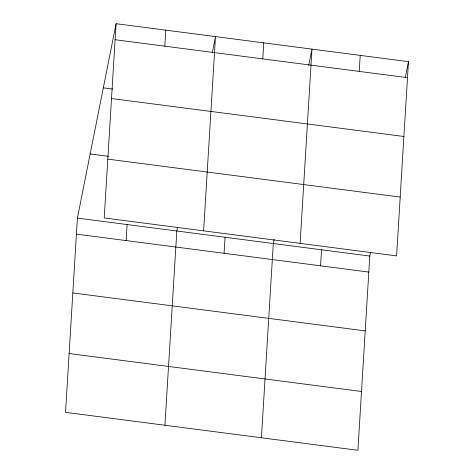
<?xml version="1.0" encoding="UTF-8"?>
<svg xmlns="http://www.w3.org/2000/svg" width="474" height="474" viewBox="0 0 474 474"><rect width="100%" height="100%" fill="white"/><g stroke="black" fill="none" stroke-linecap="round" stroke-linejoin="round"><path stroke-width="0.71" d="M116.089 23.7L104.209 217.945L396.596 255.895L408.475 61.65L116.089 23.7L77.404 218.105L65.525 412.35L357.911 450.3L369.791 256.055L370.502 252.494M126.131 240.585L127.109 224.558M164.816 46.179L165.793 30.152M164.934 425.255L176.814 231.01L177.525 227.443M203.619 230.85L215.498 36.605L212.239 52.999M224.078 253.294L225.061 237.273M262.762 58.889L263.745 42.861M261.423 437.775L273.302 243.535L274.156 239.257M300.107 243.369L311.987 49.124L308.728 65.519M320.566 265.819L321.55 249.792M359.251 71.414L360.234 55.387M405.359 77.333L408.475 61.65M115.111 39.727L407.498 77.677M103.326 87.856L112.824 89.088M111.514 98.539L403.901 136.488M90.173 153.955L108.445 156.325M107.805 159.134L400.192 197.083M77.404 218.105L369.791 256.055M76.427 234.132L368.813 272.082M72.824 292.944L365.211 330.893M69.121 353.539L361.508 391.488"/></g></svg>
